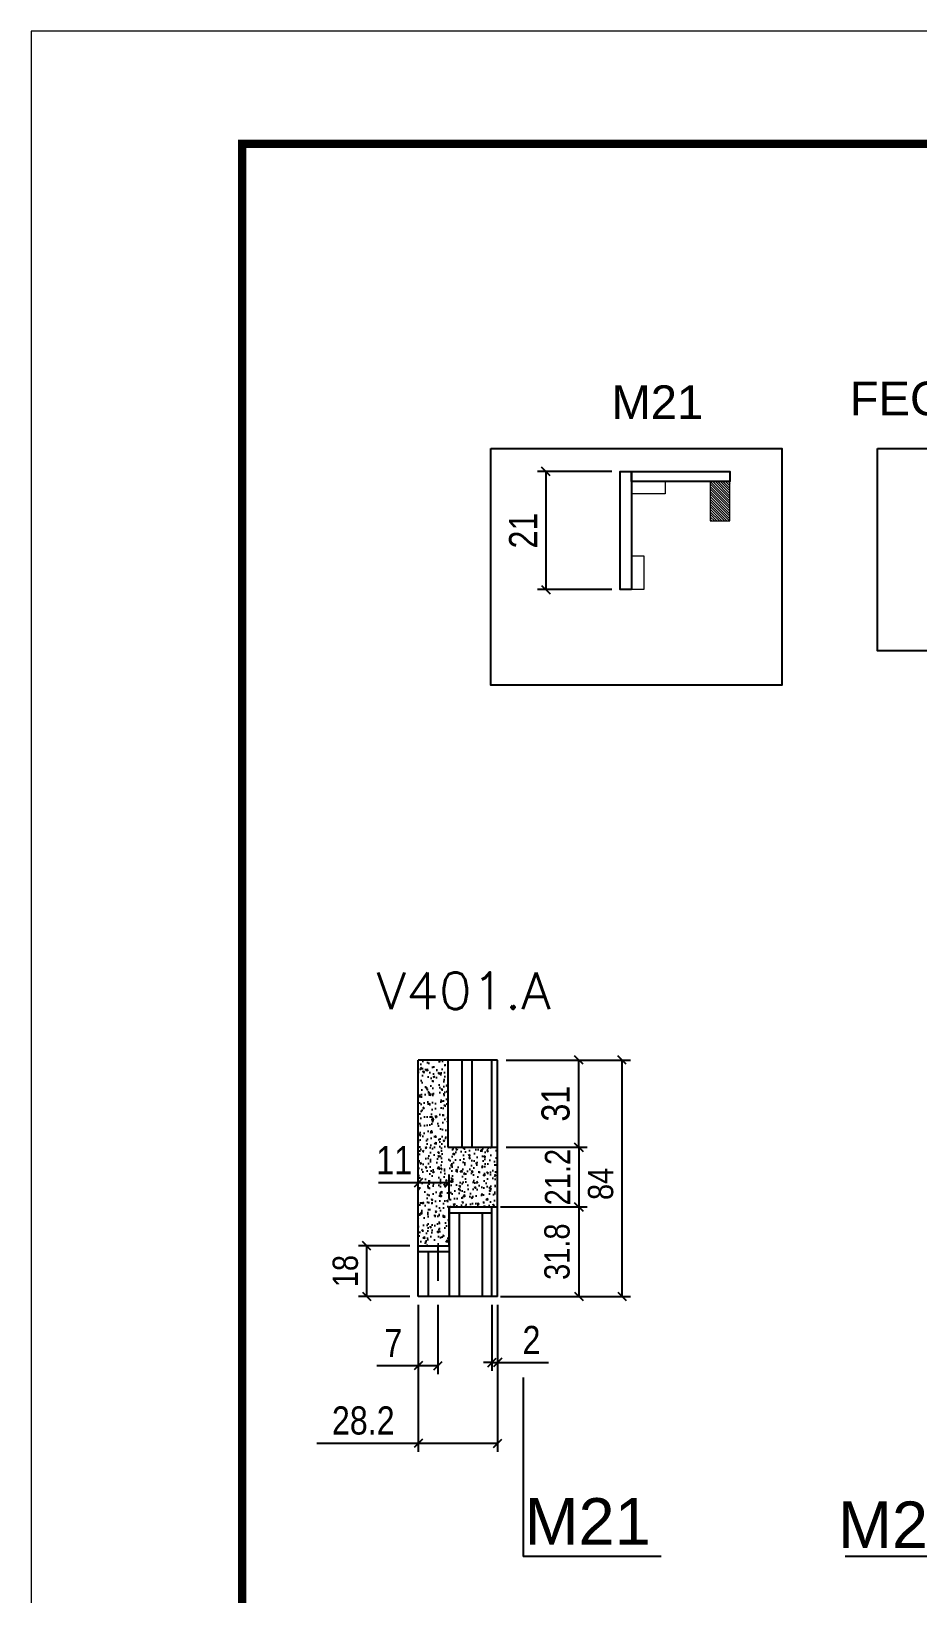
# Model space of a CAD drawing. Extents: x 137137 to 143418, y 10464 to 34486.
# Drawn here: x 138736 to 139051, y 32782 to 33337 of the extents above; entities that cross this region are included whole.
import ezdxf

# ---------------------------------------------------------------- set-up
doc = ezdxf.new("R2010")
doc.units = 0
doc.linetypes.add('DASHED', pattern=[0.75, 0.5, -0.25])
doc.linetypes.add('HIDDEN', pattern=[0.375, 0.25, -0.125])
for name, color, linetype in [('5', 5, 'Continuous'), ('COTA', 241, 'Continuous'), ('NOMENCLATURA', 7, 'Continuous'), ('Painéis', 200, 'Continuous'), ('SARR_2.2x7', 40, 'Continuous'), ('SARR_3.5x7', 81, 'Continuous')]:
    doc.layers.add(name, color=color, linetype=linetype)
for name, color, linetype, lineweight in [('Folhas', 255, 'Continuous', 9), ('Madeira', 126, 'Continuous', 18), ('Sarr 2.2x7', 40, 'Continuous', 9), ('SARRAFO DE PRESSAO', 251, 'DASHED', 9), ('Texto Seção', 7, 'Continuous', 15)]:
    doc.layers.add(name, color=color, linetype=linetype, lineweight=lineweight)
doc.styles.add('COTA TECNICA', font='techl___.ttf', dxfattribs={"height": 10})
doc.styles.add('COTA TECNICA-50', font='techl___.ttf', dxfattribs={"height": 9})
doc.styles.add('REGUA-120', font='ROMANS.shx', dxfattribs={"height": 15})
doc.styles.get("Standard").update_dxf_attribs({"font": 'arial.ttf'})
doc.dimstyles.new('COTA PAINEL-50', dxfattribs={"dimtxt": 9, "dimasz": 3, "dimexe": 3, "dimexo": 3, "dimgap": 3, "dimtad": 1, "dimdec": 1, "dimzin": 12, "dimdsep": 46, "dimtxsty": 'COTA TECNICA-50', "dimblk1": 'OBLIQUE', "dimblk2": 'OBLIQUE', "dimsah": 1, "dimcen": 0.9, "dimclrd": 4, "dimclre": 4, "dimclrt": 240, "dimadec": 1, "dimazin": 3, "dimtfac": 1, "dimtdec": 1, "dimtmove": 0, "dimatfit": 3, "dimfxl": 1, "dimtolj": 1, "dimtzin": 12, "dimarcsym": 0})
doc.dimstyles.new('PAINEL', dxfattribs={"dimtxt": 10, "dimasz": 3, "dimexe": 3, "dimexo": 3, "dimgap": 3, "dimtad": 1, "dimdec": 1, "dimzin": 12, "dimdsep": 46, "dimtxsty": 'COTA TECNICA', "dimblk1": 'OBLIQUE', "dimblk2": 'OBLIQUE', "dimsah": 1, "dimcen": 0.9, "dimclrd": 4, "dimclre": 4, "dimclrt": 240, "dimadec": 1, "dimazin": 3, "dimtfac": 1, "dimtdec": 1, "dimtmove": 0, "dimatfit": 3, "dimfxl": 1, "dimtolj": 1, "dimtzin": 12, "dimarcsym": 0})

# ---------------------------------------------------------------- blocks, each defined once
blk = doc.blocks.new('9999999999')
at = {"layer": 'Folhas'}
blk.add_lwpolyline([(98138.98, 34190.21), (99623.98, 34190.21), (99623.98, 35240.21), (98138.98, 35240.21)], close=True, dxfattribs=at)
at = {"layer": 'Folhas', "color": 30, "const_width": 3}
blk.add_lwpolyline([(98213.98, 34230.21), (99583.98, 34230.21), (99583.98, 35200.21), (98213.98, 35200.21)], close=True, dxfattribs=at)
blk = doc.blocks.new('_Oblique')
at = {"color": 0, "linetype": 'ByBlock', "lineweight": -2}
blk.add_line((-0.5, -0.5), (0.5, 0.5), dxfattribs=at)
blk = doc.blocks.new('*D254')
at = {"layer": 'COTA', "color": 4, "linetype": 'ByBlock', "lineweight": -2, "transparency": 16777216}
for p, q in [((138873.33, 32884.6), (138873.33, 32859.96)), ((138880.33, 32884.6), (138880.33, 32859.96)), ((138873.33, 32862.96), (138858.59, 32862.96)), ((138880.33, 32862.96), (138873.33, 32862.96))]:
    blk.add_line(p, q, dxfattribs=at)
at = {"layer": 'Defpoints', "color": 0, "linetype": 'ByBlock', "transparency": 16777216}
for p in [(138873.33, 32887.6), (138880.33, 32887.6), (138873.33, 32862.96)]:
    blk.add_point(p, dxfattribs=at)
at = {"layer": 'COTA', "color": 4, "linetype": 'ByBlock', "lineweight": -2, "transparency": 16777216, "xscale": 3, "yscale": 3, "zscale": 3, "rotation": 180}
blk.add_blockref('_Oblique', (138873.33, 32862.96), dxfattribs=at)
at = {"layer": 'COTA', "color": 4, "linetype": 'ByBlock', "lineweight": -2, "transparency": 16777216, "xscale": 3, "yscale": 3, "zscale": 3}
blk.add_blockref('_Oblique', (138880.33, 32862.96), dxfattribs=at)
at = {"layer": 'COTA', "color": 240, "linetype": 'ByBlock', "transparency": 16777216, "insert": (138864.46, 32871.03), "char_height": 10, "attachment_point": 5, "style": 'COTA TECNICA'}
blk.add_mtext('\\A1;7', dxfattribs=at)
blk = doc.blocks.new('*D261')
at = {"layer": 'COTA', "color": 4, "linetype": 'ByBlock', "lineweight": -2, "transparency": 16777216}
for p, q in [((138873.33, 32884.6), (138873.33, 32832.37)), ((138901.53, 32884.6), (138901.53, 32832.37)), ((138873.33, 32835.37), (138837.26, 32835.37)), ((138901.53, 32835.37), (138873.33, 32835.37))]:
    blk.add_line(p, q, dxfattribs=at)
at = {"layer": 'Defpoints', "color": 0, "linetype": 'ByBlock', "transparency": 16777216}
for p in [(138873.33, 32887.6), (138901.53, 32887.6), (138873.33, 32835.37)]:
    blk.add_point(p, dxfattribs=at)
at = {"layer": 'COTA', "color": 4, "linetype": 'ByBlock', "lineweight": -2, "transparency": 16777216, "xscale": 3, "yscale": 3, "zscale": 3, "rotation": 180}
blk.add_blockref('_Oblique', (138873.33, 32835.37), dxfattribs=at)
at = {"layer": 'COTA', "color": 4, "linetype": 'ByBlock', "lineweight": -2, "transparency": 16777216, "xscale": 3, "yscale": 3, "zscale": 3}
blk.add_blockref('_Oblique', (138901.53, 32835.37), dxfattribs=at)
at = {"layer": 'COTA', "color": 240, "linetype": 'ByBlock', "transparency": 16777216, "insert": (138853.79, 32843.46), "char_height": 10, "attachment_point": 5, "style": 'COTA TECNICA'}
blk.add_mtext('\\A1;28.2', dxfattribs=at)
blk = doc.blocks.new('*D392')
at = {"layer": 'COTA', "color": 4, "linetype": 'ByBlock', "lineweight": -2, "transparency": 16777216}
for p, q in [((138902.53, 32919.4), (138933.41, 32919.4)), ((138930.41, 32919.4), (138930.41, 32887.6)), ((138902.53, 32887.6), (138933.41, 32887.6))]:
    blk.add_line(p, q, dxfattribs=at)
at = {"layer": 'Defpoints', "color": 0, "linetype": 'ByBlock', "transparency": 16777216}
for p in [(138899.53, 32919.4), (138899.53, 32887.6), (138930.41, 32887.6)]:
    blk.add_point(p, dxfattribs=at)
at = {"layer": 'COTA', "color": 4, "linetype": 'ByBlock', "lineweight": -2, "transparency": 16777216, "xscale": 3, "yscale": 3, "zscale": 3}
for p, rotation in [((138930.41, 32919.4), 90), ((138930.41, 32887.6), 270)]:
    blk.add_blockref('_Oblique', p, dxfattribs=dict(at, rotation=rotation))
at = {"layer": 'COTA', "color": 240, "linetype": 'ByBlock', "transparency": 16777216, "insert": (138922.69, 32903.5), "char_height": 9, "attachment_point": 5, "rotation": 90, "style": 'COTA TECNICA-50'}
blk.add_mtext('\\A1;31.8', dxfattribs=at)
blk = doc.blocks.new('*D393')
at = {"layer": 'COTA', "color": 4, "linetype": 'ByBlock', "lineweight": -2, "transparency": 16777216}
for p, q in [((138904.53, 32940.6), (138933.41, 32940.6)), ((138930.41, 32940.6), (138930.41, 32919.4)), ((138904.53, 32919.4), (138933.41, 32919.4))]:
    blk.add_line(p, q, dxfattribs=at)
at = {"layer": 'Defpoints', "color": 0, "linetype": 'ByBlock', "transparency": 16777216}
for p in [(138901.53, 32940.6), (138901.53, 32919.4), (138930.41, 32919.4)]:
    blk.add_point(p, dxfattribs=at)
at = {"layer": 'COTA', "color": 4, "linetype": 'ByBlock', "lineweight": -2, "transparency": 16777216, "xscale": 3, "yscale": 3, "zscale": 3}
for p, rotation in [((138930.41, 32940.6), 90), ((138930.41, 32919.4), 270)]:
    blk.add_blockref('_Oblique', p, dxfattribs=dict(at, rotation=rotation))
at = {"layer": 'COTA', "color": 240, "linetype": 'ByBlock', "transparency": 16777216, "insert": (138922.85, 32930), "char_height": 9, "attachment_point": 5, "rotation": 90, "style": 'COTA TECNICA-50'}
blk.add_mtext('\\A1;21.2', dxfattribs=at)
blk = doc.blocks.new('*D262')
at = {"layer": 'COTA', "color": 4, "linetype": 'ByBlock', "lineweight": -2, "transparency": 16777216}
for p, q in [((138899.53, 32884.6), (138899.53, 32861.13)), ((138901.53, 32884.6), (138901.53, 32861.13)), ((138899.53, 32864.13), (138896.53, 32864.13)), ((138899.53, 32864.13), (138901.53, 32864.13)), ((138901.53, 32864.13), (138919.64, 32864.13))]:
    blk.add_line(p, q, dxfattribs=at)
at = {"layer": 'Defpoints', "color": 0, "linetype": 'ByBlock', "transparency": 16777216}
for p in [(138899.53, 32887.6), (138901.53, 32887.6), (138901.53, 32864.13)]:
    blk.add_point(p, dxfattribs=at)
at = {"layer": 'COTA', "color": 4, "linetype": 'ByBlock', "lineweight": -2, "transparency": 16777216, "xscale": 3, "yscale": 3, "zscale": 3}
blk.add_blockref('_Oblique', (138899.53, 32864.13), dxfattribs=at)
at = {"layer": 'COTA', "color": 4, "linetype": 'ByBlock', "lineweight": -2, "transparency": 16777216, "xscale": 3, "yscale": 3, "zscale": 3, "rotation": 180}
blk.add_blockref('_Oblique', (138901.53, 32864.13), dxfattribs=at)
at = {"layer": 'COTA', "color": 240, "linetype": 'ByBlock', "transparency": 16777216, "insert": (138913.58, 32872.13), "char_height": 10, "attachment_point": 5, "style": 'COTA TECNICA'}
blk.add_mtext('\\A1;2', dxfattribs=at)
blk = doc.blocks.new('*D394')
at = {"layer": 'COTA', "color": 4, "linetype": 'ByBlock', "lineweight": -2, "transparency": 16777216}
for p, q in [((138904.53, 32971.6), (138948.77, 32971.6)), ((138945.77, 32887.6), (138945.77, 32971.6)), ((138904.53, 32887.6), (138948.77, 32887.6))]:
    blk.add_line(p, q, dxfattribs=at)
at = {"layer": 'Defpoints', "color": 0, "linetype": 'ByBlock', "transparency": 16777216}
for p in [(138901.53, 32971.6), (138945.77, 32971.6), (138901.53, 32887.6)]:
    blk.add_point(p, dxfattribs=at)
at = {"layer": 'COTA', "color": 4, "linetype": 'ByBlock', "lineweight": -2, "transparency": 16777216, "xscale": 3, "yscale": 3, "zscale": 3}
for p, rotation in [((138945.77, 32971.6), 90), ((138945.77, 32887.6), 270)]:
    blk.add_blockref('_Oblique', p, dxfattribs=dict(at, rotation=rotation))
at = {"layer": 'COTA', "color": 240, "linetype": 'ByBlock', "transparency": 16777216, "insert": (138938.18, 32927.6), "char_height": 9, "attachment_point": 5, "rotation": 90, "style": 'COTA TECNICA-50'}
blk.add_mtext('\\A1;84', dxfattribs=at)
blk = doc.blocks.new('*D395')
at = {"layer": 'COTA', "color": 4, "linetype": 'ByBlock', "lineweight": -2, "transparency": 16777216}
for p, q in [((138870.33, 32905.6), (138852.04, 32905.6)), ((138855.04, 32887.6), (138855.04, 32905.6)), ((138870.33, 32887.6), (138852.04, 32887.6))]:
    blk.add_line(p, q, dxfattribs=at)
at = {"layer": 'Defpoints', "color": 0, "linetype": 'ByBlock', "transparency": 16777216}
for p in [(138855.04, 32905.6), (138873.33, 32905.6), (138873.33, 32887.6)]:
    blk.add_point(p, dxfattribs=at)
at = {"layer": 'COTA', "color": 4, "linetype": 'ByBlock', "lineweight": -2, "transparency": 16777216, "xscale": 3, "yscale": 3, "zscale": 3}
for p, rotation in [((138855.04, 32905.6), 90), ((138855.04, 32887.6), 270)]:
    blk.add_blockref('_Oblique', p, dxfattribs=dict(at, rotation=rotation))
at = {"layer": 'COTA', "color": 240, "linetype": 'ByBlock', "transparency": 16777216, "insert": (138847.45, 32896.6), "char_height": 9, "attachment_point": 5, "rotation": 90, "style": 'COTA TECNICA-50'}
blk.add_mtext('\\A1;18', dxfattribs=at)
blk = doc.blocks.new('*D406')
at = {"layer": 'Defpoints', "color": 0, "linetype": 'ByBlock', "transparency": 16777216}
for p in [(138945.1, 33180.77), (138918.66, 33138.77), (138945.1, 33138.77)]:
    blk.add_point(p, dxfattribs=at)
at = {"layer": 'Sarr 2.2x7', "color": 4, "linetype": 'ByBlock', "lineweight": -2, "transparency": 16777216}
for p, q in [((138942.1, 33180.77), (138915.66, 33180.77)), ((138918.66, 33180.77), (138918.66, 33138.77)), ((138942.1, 33138.77), (138915.66, 33138.77))]:
    blk.add_line(p, q, dxfattribs=at)
at = {"layer": 'Sarr 2.2x7', "color": 4, "linetype": 'ByBlock', "lineweight": -2, "transparency": 16777216, "xscale": 3, "yscale": 3, "zscale": 3}
for p, rotation in [((138918.66, 33180.77), 90), ((138918.66, 33138.77), 270)]:
    blk.add_blockref('_Oblique', p, dxfattribs=dict(at, rotation=rotation))
at = {"layer": 'Sarr 2.2x7', "color": 240, "linetype": 'ByBlock', "transparency": 16777216, "insert": (138910.6, 33159.77), "char_height": 10, "attachment_point": 5, "rotation": 90, "style": 'COTA TECNICA'}
blk.add_mtext('\\A1;21', dxfattribs=at)
blk = doc.blocks.new('*D1097')
at = {"layer": 'COTA', "color": 4, "lineweight": -2, "ltscale": 25, "transparency": 16777216}
for p, q in [((138905.04, 32971.6), (138933.41, 32971.6)), ((138930.41, 32940.6), (138930.41, 32971.6)), ((138904.53, 32940.6), (138933.41, 32940.6))]:
    blk.add_line(p, q, dxfattribs=at)
at = {"layer": 'Defpoints', "color": 0, "ltscale": 25, "transparency": 16777216}
for p in [(138902.04, 32971.6), (138930.41, 32971.6), (138901.53, 32940.6)]:
    blk.add_point(p, dxfattribs=at)
at = {"layer": 'COTA', "color": 4, "lineweight": -2, "ltscale": 25, "transparency": 16777216, "xscale": 3, "yscale": 3, "zscale": 3}
for p, rotation in [((138930.41, 32971.6), 90), ((138930.41, 32940.6), 270)]:
    blk.add_blockref('_Oblique', p, dxfattribs=dict(at, rotation=rotation))
at = {"layer": 'COTA', "color": 240, "ltscale": 25, "transparency": 16777216, "insert": (138922.19, 32956.1), "char_height": 10, "attachment_point": 5, "rotation": 90, "style": 'COTA TECNICA'}
blk.add_mtext('\\A1;31', dxfattribs=at)
blk = doc.blocks.new('*D1098')
at = {"layer": 'COTA', "color": 4, "lineweight": -2, "ltscale": 25, "transparency": 16777216}
for p, q in [((138873.33, 32927.98), (138859.24, 32927.98)), ((138873.33, 32922.4), (138873.33, 32930.98)), ((138884.33, 32927.98), (138873.33, 32927.98)), ((138884.33, 32922.4), (138884.33, 32930.98))]:
    blk.add_line(p, q, dxfattribs=at)
at = {"layer": 'Defpoints', "color": 0, "ltscale": 25, "transparency": 16777216}
for p in [(138873.33, 32927.98), (138873.33, 32919.4), (138884.33, 32919.4)]:
    blk.add_point(p, dxfattribs=at)
at = {"layer": 'COTA', "color": 4, "lineweight": -2, "ltscale": 25, "transparency": 16777216, "xscale": 3, "yscale": 3, "zscale": 3, "rotation": 180}
blk.add_blockref('_Oblique', (138873.33, 32927.98), dxfattribs=at)
at = {"layer": 'COTA', "color": 4, "lineweight": -2, "ltscale": 25, "transparency": 16777216, "xscale": 3, "yscale": 3, "zscale": 3}
blk.add_blockref('_Oblique', (138884.33, 32927.98), dxfattribs=at)
at = {"layer": 'COTA', "color": 240, "ltscale": 25, "transparency": 16777216, "insert": (138864.78, 32936.03), "char_height": 10, "attachment_point": 5, "style": 'COTA TECNICA'}
blk.add_mtext('\\A1;11', dxfattribs=at)

msp = doc.modelspace()

# ---------------------------------------------------------------- hatches: boundary and pattern name
at = {"layer": 'COTA', "linetype": 'ByBlock'}
h = msp.add_hatch(dxfattribs=at)
h.set_pattern_fill('AR-CONC', color=256, scale=0.03)
h.set_pattern_definition([(50, (0, -2), (5.46554007, -0.47817257), [0.5715, -6.2865]), (355, (0, -2), (-1.05730264, 5.73170536), [0.4572, -5.02921753]), (100.4514447, (0.4555, -2.04), (4.40823741, 5.25353256), [0.48570026, -5.34270734]), (46.1842, (0, -0.476), (8.13237123, -1.26126984), [0.85725, -9.42975]), (96.6355576, (0.678, -0.581), (7.122124, 7.42278374), [0.7285507, -8.01406824]), (351.184151, (0, -0.476), (7.122124, 7.42278374), [0.685799, -7.54379196]), (21, (0.762, -0.857), (4.54843174, -3.06795595), [0.5715, -6.2865]), (326, (0.762, -0.857), (1.85406085, 5.52563898), [0.4572, -5.0292]), (71.451445, (1.141, -1.1127), (6.40249258, 2.45768307), [0.48570026, -5.34269813]), (37.5, (0, -2), (0.092658098, 2.536651166), [0, -4.96824, 0, -5.1054, 0, -5.04825]), (7.5, (0, -2), (2.004589875, 3.005417245), [0, -2.91084, 0, -4.85394, 0, -1.92405]), (327.5, (-1.6993, -2), (4.067717855, -0.17186232), [0, -1.905, 0, -5.9436, 0, -7.8867]), (317.5, (-2.4613, -2), (4.44387544, 0.76279473), [0, -2.4765, 0, -3.94716, 0, -5.6007])])
h.paths.add_polyline_path([(138883.83, 32940.6), (138883.83, 32971.6), (138873.33, 32971.6), (138873.33, 32905.6), (138884.33, 32905.6), (138884.33, 32919.4), (138901.53, 32919.4), (138901.53, 32940.6)])
at = {"layer": 'Madeira'}
h = msp.add_hatch(dxfattribs=at)
h.set_pattern_fill('ANSI31', color=256, scale=0.2, angle=270, style=0)
h.set_pattern_definition([(315, (155550.07676, 19829.0409), (0.449012806, 0.449012806), [])])
h.paths.add_polyline_path([(138984.06, 33177.17), (138977.06, 33177.17), (138977.06, 33163.17), (138984.06, 33163.17)])

# ---------------------------------------------------------------- linework, layer by layer
at = {"linetype": 'ByBlock'}
for points in [[(138899.15, 33188.93), (139002.58, 33188.93), (139002.58, 33104.85), (138899.15, 33104.85)], [(139036.5, 33188.93), (139126.9, 33188.93), (139126.9, 33117), (139036.5, 33117)]]:
    msp.add_lwpolyline(points, close=True, dxfattribs=at)
at = {"layer": 'COTA', "linetype": 'ByBlock'}
for p, q in [((138883.83, 32971.6), (138873.33, 32971.6)), ((138873.33, 32905.6), (138873.33, 32971.6)), ((138901.53, 32919.4), (138901.53, 32940.6))]:
    msp.add_line(p, q, dxfattribs=at)
at = {"layer": 'Madeira'}
msp.add_lwpolyline([(138984.06, 33177.17), (138977.06, 33177.17), (138977.06, 33163.17), (138984.06, 33163.17)], close=True, dxfattribs=at)
at = {"layer": 'NOMENCLATURA', "linetype": 'Continuous'}
for p, q in [((138910.65, 32858.81), (138910.65, 32795.24)), ((138959.64, 32795.24), (138910.65, 32795.24)), ((139025.03, 32795.26), (139074.02, 32795.26))]:
    msp.add_line(p, q, dxfattribs=at)
at = {"layer": 'Painéis', "ltscale": 25}
for p, q in [((138901.53, 32971.6), (138883.83, 32971.6)), ((138883.83, 32971.6), (138883.83, 32940.6)), ((138899.53, 32940.6), (138899.53, 32971.6)), ((138901.53, 32940.6), (138901.53, 32971.6)), ((138883.83, 32940.6), (138901.53, 32940.6))]:
    msp.add_line(p, q, dxfattribs=at)
at = {"layer": 'Painéis', "linetype": 'ByBlock'}
for p, q in [((138884.33, 32919.4), (138901.53, 32919.4)), ((138884.33, 32905.6), (138884.33, 32919.4)), ((138899.53, 32887.6), (138899.53, 32919.4)), ((138901.53, 32887.6), (138901.53, 32919.4)), ((138873.33, 32887.6), (138873.33, 32905.6)), ((138873.33, 32905.6), (138884.33, 32905.6)), ((138901.53, 32887.6), (138873.33, 32887.6))]:
    msp.add_line(p, q, dxfattribs=at)
at = {"layer": 'Painéis'}
msp.add_lwpolyline([(138949.1, 33138.77), (138945.1, 33138.77), (138945.1, 33180.77), (138949.1, 33180.77)], close=True, dxfattribs=at)
at = {"layer": 'Painéis', "linetype": 'ByBlock'}
msp.add_lwpolyline([(138949.1, 33180.77), (138984.04, 33180.77), (138984.04, 33177.17), (138949.1, 33177.17), (138949.1, 33180.77)], dxfattribs=at)
at = {"layer": 'Sarr 2.2x7', "linetype": 'ByBlock'}
for points in [[(138949.1, 33177.17), (138961.1, 33177.17), (138961.1, 33172.77), (138949.1, 33172.77), (138949.1, 33177.17)], [(138949.1, 33138.77), (138949.1, 33150.77), (138953.5, 33150.77), (138953.5, 33138.77), (138949.1, 33138.77)]]:
    msp.add_lwpolyline(points, dxfattribs=at)
at = {"layer": 'SARR_2.2x7', "linetype": 'Continuous'}
for p, q in [((138888.83, 32971.6), (138888.83, 32940.6)), ((138892.53, 32940.6), (138892.53, 32971.6)), ((138899.53, 32917.2), (138884.33, 32917.2)), ((138884.33, 32903.4), (138873.33, 32903.4))]:
    msp.add_line(p, q, dxfattribs=at)
at = {"layer": 'SARR_2.2x7', "linetype": 'HIDDEN', "ltscale": 50}
msp.add_line((138880.33, 32905.6), (138880.33, 32887.6), dxfattribs=at)
at = {"layer": 'SARR_3.5x7'}
for p, q in [((138884.33, 32919.4), (138884.33, 32887.6)), ((138887.83, 32917.2), (138887.83, 32887.6)), ((138896.03, 32917.2), (138896.03, 32887.6)), ((138876.83, 32903.4), (138876.83, 32887.6))]:
    msp.add_line(p, q, dxfattribs=at)

# ---------------------------------------------------------------- block references
at = {"layer": 'SARRAFO DE PRESSAO', "color": 6, "linetype": 'ByBlock'}
msp.add_blockref('9999999999', (40596.81, -1903), dxfattribs=at)

# ---------------------------------------------------------------- texts
at = {"layer": '5', "color": 7, "linetype": 'Continuous'}
for s, p in [('M21', (138941.99, 33199.37)), ('FECHAMENTO', (139026.67, 33200.7))]:
    msp.add_text(s, height=12, rotation=360, dxfattribs=at).set_placement(p)
at = {"layer": 'NOMENCLATURA', "linetype": 'Continuous'}
for p in [(138911.11, 32799.43), (139022.49, 32798.23)]:
    msp.add_text('M21', height=16.5, dxfattribs=at).set_placement(p)
at = {"layer": 'Texto Seção', "style": 'REGUA-120', "width": 1.05}
msp.add_text('V401.A', height=13, dxfattribs=at).set_placement((138858.45, 32989.73))

# ---------------------------------------------------------------- dimensions: what is measured, and where the dimension line sits
at = {"layer": 'COTA', "linetype": 'ByBlock'}
for base, p1, p2, angle, picture, middle in [((138945.77, 32971.6), (138901.53, 32887.6), (138901.53, 32971.6), 90, '*D394', (138945.77, 32927.6)), ((138930.41, 32919.4), (138901.53, 32940.6), (138901.53, 32919.4), 270, '*D393', (138930.41, 32930))]:
    dim = msp.add_linear_dim(base=base, p1=p1, p2=p2, angle=angle, dimstyle='COTA PAINEL-50', override={"dimarcsym": 1}, dxfattribs=at)
    dim.commit()
    dim.dimension.update_dxf_attribs({"geometry": picture, "text_midpoint": middle, "dimtype": 161})
at = {"layer": 'COTA', "ltscale": 25}
dim = msp.add_linear_dim(base=(138930.41, 32971.6), p1=(138901.53, 32940.6), p2=(138902.04, 32971.6), angle=90, dimstyle='PAINEL', dxfattribs=at)
dim.commit()
dim.dimension.update_dxf_attribs({"geometry": '*D1097', "text_midpoint": (138922.19, 32956.1)})
dim = msp.add_linear_dim(base=(138873.33, 32927.98), p1=(138884.33, 32919.4), p2=(138873.33, 32919.4), dimstyle='PAINEL', dxfattribs=at)
dim.commit()
dim.dimension.update_dxf_attribs({"geometry": '*D1098', "text_midpoint": (138864.78, 32936.03)})
at = {"layer": 'COTA', "linetype": 'ByBlock'}
for p1, p2, distance, picture, middle in [((138899.53, 32919.4), (138899.53, 32887.6), 30.88, '*D392', (138922.69, 32903.5)), ((138873.33, 32887.6), (138873.33, 32905.6), 18.29, '*D395', (138847.45, 32896.6))]:
    dim = msp.add_aligned_dim(p1=p1, p2=p2, distance=distance, dimstyle='COTA PAINEL-50', override={"dimarcsym": 1}, dxfattribs=at)
    dim.commit()
    dim.dimension.update_dxf_attribs({"geometry": picture, "text_midpoint": middle})
dim = msp.add_linear_dim(base=(138873.33, 32835.37), p1=(138901.53, 32887.6), p2=(138873.33, 32887.6), dimstyle='PAINEL', dxfattribs=at)
dim.commit()
dim.dimension.update_dxf_attribs({"geometry": '*D261', "text_midpoint": (138853.79, 32843.46)})
for base, p1, p2, picture, middle in [((138873.33, 32862.96), (138880.33, 32887.6), (138873.33, 32887.6), '*D254', (138864.46, 32871.03)), ((138901.53, 32864.13), (138899.53, 32887.6), (138901.53, 32887.6), '*D262', (138913.58, 32872.13))]:
    dim = msp.add_linear_dim(base=base, p1=p1, p2=p2, angle=180, dimstyle='PAINEL', dxfattribs=at)
    dim.commit()
    dim.dimension.update_dxf_attribs({"geometry": picture, "text_midpoint": middle})
at = {"layer": 'Sarr 2.2x7', "linetype": 'ByBlock'}
dim = msp.add_linear_dim(base=(138918.66, 33138.77), p1=(138945.1, 33180.77), p2=(138945.1, 33138.77), angle=90, dimstyle='PAINEL', override={"dimlfac": 0.5}, dxfattribs=at)
dim.commit()
dim.dimension.update_dxf_attribs({"geometry": '*D406', "text_midpoint": (138910.6, 33159.77)})

doc.saveas('drawing.dxf')
